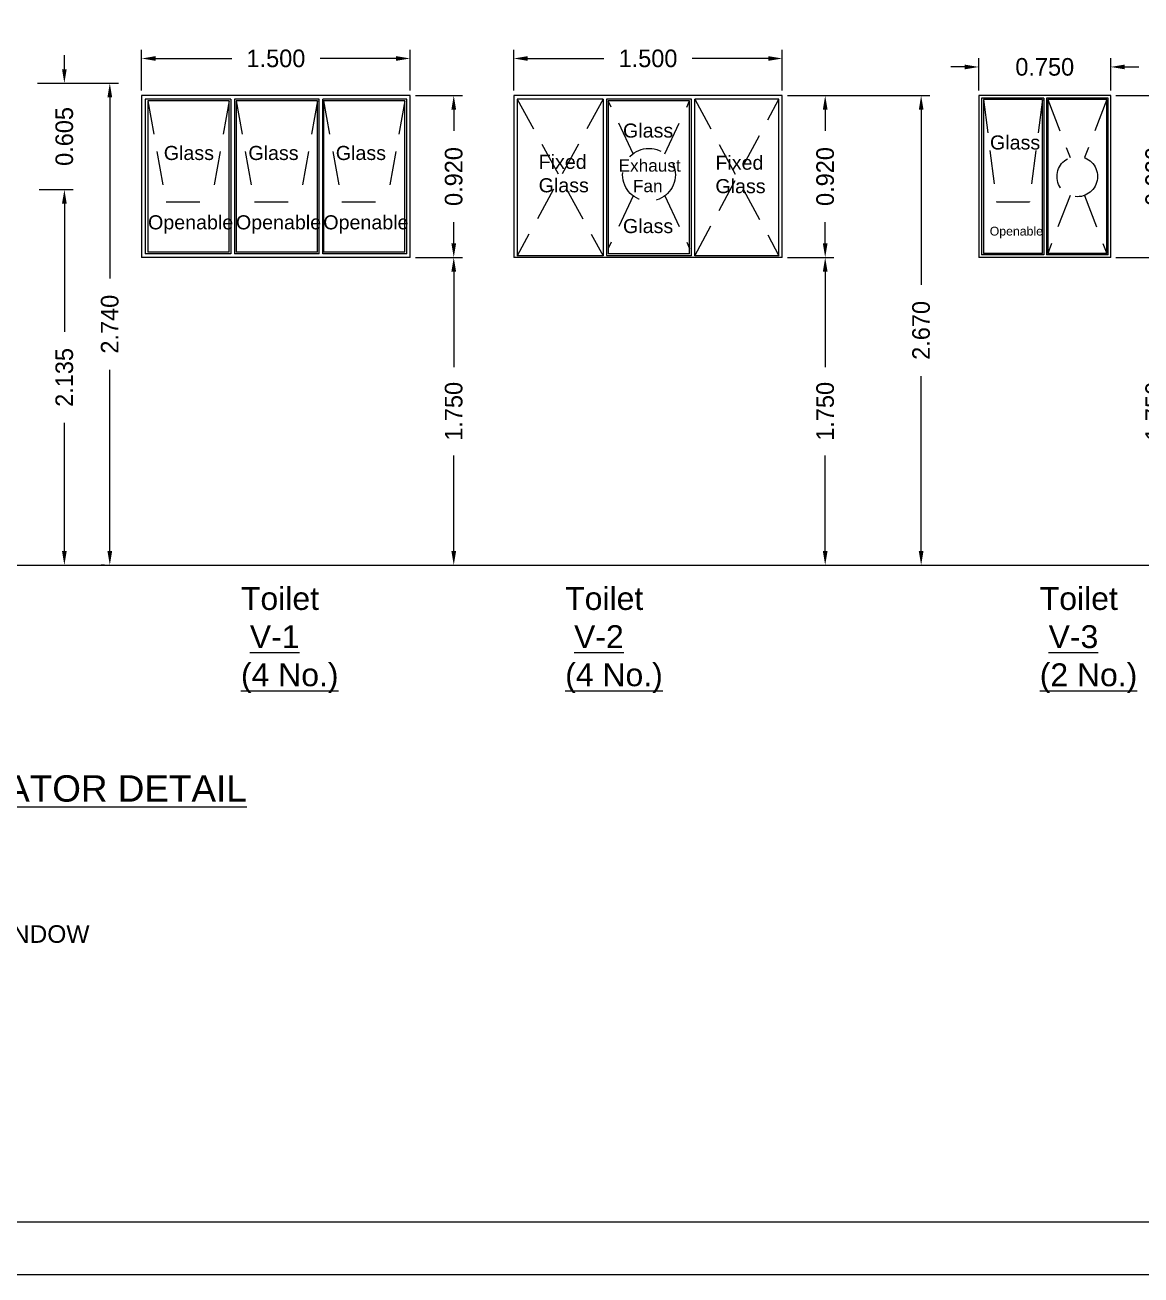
# Model space of a CAD drawing. Header units: millimetres. Extents: x 3614 to 12428, y -844 to 6844.
# Drawn here: x 5335.07 to 5341.42, y -760.22 to -753.11 of the extents above; entities that cross this region are included whole.
import ezdxf

# ---------------------------------------------------------------- set-up
doc = ezdxf.new("R2010")
doc.units = ezdxf.units.MM
doc.header["$LTSCALE"] = 40
doc.header["$MEASUREMENT"] = 0
doc.header["$PDMODE"] = 32
doc.header["$PDSIZE"] = 0.02
doc.linetypes.add('ACAD_ISO02W100', pattern=[15, 12, -3])
doc.linetypes.add('DASHED', pattern=[0.75, 0.5, -0.25])
doc.layers.get('Defpoints').update_dxf_attribs({"linetype": 'CONTINUOUS', "lineweight": 20})
for name, color, linetype, lineweight in [('CUBICAL TOILET', 160, 'CONTINUOUS', 15), ('dim.1', 6, 'CONTINUOUS', 18), ('FLOOR FINISH', 10, 'CONTINUOUS', 15), ('TEXT', 7, 'CONTINUOUS', 20), ('Text-2', 180, 'CONTINUOUS', 15), ('Ventilator', 6, 'DASHED', 18), ('Window n door', 150, 'CONTINUOUS', 15)]:
    doc.layers.add(name, color=color, linetype=linetype, lineweight=lineweight)
doc.styles.add('L120', font='simplex.shx', dxfattribs={"height": 1})
doc.styles.add('Tabrej', font='GOTHIC.TTF')
doc.dimstyles.new('Tabrej', dxfattribs={"dimtxt": 0.5, "dimasz": 0.45, "dimexe": 0.18, "dimexo": 0.0625, "dimgap": 0.09, "dimtad": 0, "dimdec": 3, "dimzin": 0, "dimdsep": 46, "dimtxsty": 'Tabrej', "dimcen": 0, "dimclrd": 256, "dimclre": 256, "dimclrt": 7, "dimaunit": 1, "dimadec": 3, "dimazin": 0, "dimtfac": 1, "dimtdec": 3, "dimtofl": 0, "dimtmove": 0, "dimatfit": 3, "dimfxl": 0, "dimtolj": 1, "dimtzin": 0, "dimlwd": -1, "dimlwe": -1, "dimarcsym": 0})

# ---------------------------------------------------------------- blocks, each defined once
blk = doc.blocks.new('*D522')
at = {"layer": 'Defpoints', "color": 0, "ltscale": 0.05, "transparency": 16777216}
for p in [(5335.1148, -753.4407), (5335.1239, -754.0457), (5335.297, -754.0457)]:
    blk.add_point(p, dxfattribs=at)
at = {"layer": 'dim.1', "ltscale": 0.05, "transparency": 16777216}
for p, q in [((5335.297, -753.3607), (5335.297, -753.2807)), ((5335.1448, -753.4407), (5335.347, -753.4407)), ((5335.1539, -754.0457), (5335.347, -754.0457)), ((5335.297, -754.1257), (5335.297, -754.2057))]:
    blk.add_line(p, q, dxfattribs=at)
for points in [[(5335.2836, -753.3607), (5335.3103, -753.3607), (5335.297, -753.4407)], [(5335.2836, -754.1257), (5335.3103, -754.1257), (5335.297, -754.0457)]]:
    blk.add_solid(points, dxfattribs=at)
at = {"layer": 'dim.1', "color": 7, "ltscale": 0.05, "transparency": 16777216, "insert": (5335.297, -753.7432), "char_height": 0.1, "attachment_point": 5, "rotation": 90, "style": 'Tabrej'}
blk.add_mtext('\\A1;0.605', dxfattribs=at)
blk = doc.blocks.new('*D524')
at = {"layer": 'Defpoints', "color": 0, "ltscale": 0.05, "transparency": 16777216}
for p in [(5335.1239, -754.0457), (5335.0012, -756.1807), (5335.297, -756.1807)]:
    blk.add_point(p, dxfattribs=at)
at = {"layer": 'dim.1', "ltscale": 0.05, "transparency": 16777216}
for p, q in [((5335.1539, -754.0457), (5335.347, -754.0457)), ((5335.297, -754.1257), (5335.297, -754.8548)), ((5335.297, -756.1007), (5335.297, -755.3717)), ((5335.0312, -756.1807), (5335.347, -756.1807))]:
    blk.add_line(p, q, dxfattribs=at)
for points in [[(5335.2836, -754.1257), (5335.3103, -754.1257), (5335.297, -754.0457)], [(5335.2836, -756.1007), (5335.3103, -756.1007), (5335.297, -756.1807)]]:
    blk.add_solid(points, dxfattribs=at)
at = {"layer": 'dim.1', "color": 7, "ltscale": 0.05, "transparency": 16777216, "insert": (5335.297, -755.1132), "char_height": 0.1, "attachment_point": 5, "rotation": 90, "style": 'Tabrej'}
blk.add_mtext('\\A1;2.135', dxfattribs=at)
blk = doc.blocks.new('*D525')
at = {"layer": 'Defpoints', "color": 0, "ltscale": 0.05, "transparency": 16777216}
for p in [(5335.1448, -753.4407), (5335.5554, -756.1807), (5335.5554, -756.1807)]:
    blk.add_point(p, dxfattribs=at)
at = {"layer": 'dim.1', "ltscale": 0.05, "transparency": 16777216}
for p, q in [((5335.1748, -753.4407), (5335.6054, -753.4407)), ((5335.5554, -753.5207), (5335.5554, -754.5514)), ((5335.5554, -756.1007), (5335.5554, -755.07)), ((5335.5254, -756.1807), (5335.5054, -756.1807))]:
    blk.add_line(p, q, dxfattribs=at)
for points in [[(5335.542, -753.5207), (5335.5687, -753.5207), (5335.5554, -753.4407)], [(5335.542, -756.1007), (5335.5687, -756.1007), (5335.5554, -756.1807)]]:
    blk.add_solid(points, dxfattribs=at)
at = {"layer": 'dim.1', "color": 7, "ltscale": 0.05, "transparency": 16777216, "insert": (5335.5554, -754.8107), "char_height": 0.1, "attachment_point": 5, "rotation": 90, "style": 'Tabrej'}
blk.add_mtext('\\A1;2.740', dxfattribs=at)
blk = doc.blocks.new('*D526')
at = {"layer": 'Defpoints', "color": 0, "ltscale": 0.05, "transparency": 16777216}
for p in [(5339.3806, -754.4311), (5339.3806, -756.1807), (5339.6246, -756.1807)]:
    blk.add_point(p, dxfattribs=at)
at = {"layer": 'dim.1', "ltscale": 0.05, "transparency": 16777216}
for p, q in [((5339.4106, -754.4311), (5339.6746, -754.4311)), ((5339.6246, -754.5111), (5339.6246, -755.0544)), ((5339.6246, -756.1007), (5339.6246, -755.5574)), ((5339.4106, -756.1807), (5339.6746, -756.1807))]:
    blk.add_line(p, q, dxfattribs=at)
for points in [[(5339.6112, -754.5111), (5339.6379, -754.5111), (5339.6246, -754.4311)], [(5339.6112, -756.1007), (5339.6379, -756.1007), (5339.6246, -756.1807)]]:
    blk.add_solid(points, dxfattribs=at)
at = {"layer": 'dim.1', "color": 7, "ltscale": 0.05, "transparency": 16777216, "insert": (5339.6246, -755.3059), "char_height": 0.1, "attachment_point": 5, "rotation": 90, "style": 'Tabrej'}
blk.add_mtext('\\A1;1.750 ', dxfattribs=at)
blk = doc.blocks.new('*D527')
at = {"layer": 'Defpoints', "color": 0, "ltscale": 0.05, "transparency": 16777216}
for p in [(5339.3806, -753.5111), (5339.6246, -753.5111), (5339.3806, -754.4311)]:
    blk.add_point(p, dxfattribs=at)
at = {"layer": 'dim.1', "ltscale": 0.05, "transparency": 16777216}
for p, q in [((5339.4106, -753.5111), (5339.6746, -753.5111)), ((5339.6246, -753.5911), (5339.6246, -753.7119)), ((5339.6246, -754.3511), (5339.6246, -754.2302)), ((5339.4106, -754.4311), (5339.6746, -754.4311))]:
    blk.add_line(p, q, dxfattribs=at)
for points in [[(5339.6112, -753.5911), (5339.6379, -753.5911), (5339.6246, -753.5111)], [(5339.6112, -754.3511), (5339.6379, -754.3511), (5339.6246, -754.4311)]]:
    blk.add_solid(points, dxfattribs=at)
at = {"layer": 'dim.1', "color": 7, "ltscale": 0.05, "transparency": 16777216, "insert": (5339.6246, -753.9711), "char_height": 0.1, "attachment_point": 5, "rotation": 90, "style": 'Tabrej'}
blk.add_mtext('\\A1;0.920', dxfattribs=at)
blk = doc.blocks.new('*D528')
at = {"layer": 'Defpoints', "color": 0, "ltscale": 0.05, "transparency": 16777216}
for p in [(5339.3806, -753.5111), (5339.3806, -756.1807), (5340.1703, -756.1807)]:
    blk.add_point(p, dxfattribs=at)
at = {"layer": 'dim.1', "ltscale": 0.05, "transparency": 16777216}
for p, q in [((5339.4106, -753.5111), (5340.2203, -753.5111)), ((5340.1703, -753.5911), (5340.1703, -754.5866)), ((5340.1703, -756.1007), (5340.1703, -755.1052)), ((5339.4106, -756.1807), (5340.2203, -756.1807))]:
    blk.add_line(p, q, dxfattribs=at)
for points in [[(5340.157, -753.5911), (5340.1836, -753.5911), (5340.1703, -753.5111)], [(5340.157, -756.1007), (5340.1836, -756.1007), (5340.1703, -756.1807)]]:
    blk.add_solid(points, dxfattribs=at)
at = {"layer": 'dim.1', "color": 7, "ltscale": 0.05, "transparency": 16777216, "insert": (5340.1703, -754.8459), "char_height": 0.1, "attachment_point": 5, "rotation": 90, "style": 'Tabrej'}
blk.add_mtext('\\A1;2.670 ', dxfattribs=at)
blk = doc.blocks.new('*D529')
at = {"layer": 'Defpoints', "color": 0, "ltscale": 0.05, "transparency": 16777216}
for p in [(5339.3806, -753.3), (5337.8528, -753.5111), (5339.3806, -753.5111)]:
    blk.add_point(p, dxfattribs=at)
at = {"layer": 'dim.1', "ltscale": 0.05, "transparency": 16777216}
for p, q in [((5337.8528, -753.4811), (5337.8528, -753.25)), ((5339.3806, -753.4811), (5339.3806, -753.25)), ((5337.9328, -753.3), (5338.3653, -753.3)), ((5339.3006, -753.3), (5338.8682, -753.3))]:
    blk.add_line(p, q, dxfattribs=at)
for points in [[(5337.9328, -753.2866), (5337.9328, -753.3133), (5337.8528, -753.3)], [(5339.3006, -753.2866), (5339.3006, -753.3133), (5339.3806, -753.3)]]:
    blk.add_solid(points, dxfattribs=at)
at = {"layer": 'dim.1', "color": 7, "ltscale": 0.05, "transparency": 16777216, "insert": (5338.6167, -753.3), "char_height": 0.1, "attachment_point": 5, "style": 'Tabrej'}
blk.add_mtext('\\A1;1.500 ', dxfattribs=at)
blk = doc.blocks.new('*D530')
at = {"layer": 'Defpoints', "color": 0, "ltscale": 0.05, "transparency": 16777216}
for p in [(5337.2836, -754.4311), (5337.2836, -756.1807), (5337.5118, -756.1807)]:
    blk.add_point(p, dxfattribs=at)
at = {"layer": 'dim.1', "ltscale": 0.05, "transparency": 16777216}
for p, q in [((5337.3136, -754.4311), (5337.5618, -754.4311)), ((5337.5118, -754.5111), (5337.5118, -755.0544)), ((5337.5118, -756.1007), (5337.5118, -755.5574)), ((5337.3136, -756.1807), (5337.5618, -756.1807))]:
    blk.add_line(p, q, dxfattribs=at)
for points in [[(5337.4984, -754.5111), (5337.5251, -754.5111), (5337.5118, -754.4311)], [(5337.4984, -756.1007), (5337.5251, -756.1007), (5337.5118, -756.1807)]]:
    blk.add_solid(points, dxfattribs=at)
at = {"layer": 'dim.1', "color": 7, "ltscale": 0.05, "transparency": 16777216, "insert": (5337.5118, -755.3059), "char_height": 0.1, "attachment_point": 5, "rotation": 90, "style": 'Tabrej'}
blk.add_mtext('\\A1;1.750 ', dxfattribs=at)
blk = doc.blocks.new('*D531')
at = {"layer": 'Defpoints', "color": 0, "ltscale": 0.05, "transparency": 16777216}
for p in [(5337.2642, -753.5111), (5337.5118, -753.5111), (5337.2642, -754.4311)]:
    blk.add_point(p, dxfattribs=at)
at = {"layer": 'dim.1', "ltscale": 0.05, "transparency": 16777216}
for p, q in [((5337.2942, -753.5111), (5337.5618, -753.5111)), ((5337.5118, -753.5911), (5337.5118, -753.7119)), ((5337.5118, -754.3511), (5337.5118, -754.2302)), ((5337.2942, -754.4311), (5337.5618, -754.4311))]:
    blk.add_line(p, q, dxfattribs=at)
for points in [[(5337.4984, -753.5911), (5337.5251, -753.5911), (5337.5118, -753.5111)], [(5337.4984, -754.3511), (5337.5251, -754.3511), (5337.5118, -754.4311)]]:
    blk.add_solid(points, dxfattribs=at)
at = {"layer": 'dim.1', "color": 7, "ltscale": 0.05, "transparency": 16777216, "insert": (5337.5118, -753.9711), "char_height": 0.1, "attachment_point": 5, "rotation": 90, "style": 'Tabrej'}
blk.add_mtext('\\A1;0.920', dxfattribs=at)
blk = doc.blocks.new('*D532')
at = {"layer": 'Defpoints', "color": 0, "ltscale": 0.05, "transparency": 16777216}
for p in [(5335.7364, -753.3), (5335.7364, -753.5111), (5337.2642, -753.5111)]:
    blk.add_point(p, dxfattribs=at)
at = {"layer": 'dim.1', "ltscale": 0.05, "transparency": 16777216}
for p, q in [((5335.7364, -753.4811), (5335.7364, -753.25)), ((5337.2642, -753.4811), (5337.2642, -753.25)), ((5335.8164, -753.3), (5336.2488, -753.3)), ((5337.1842, -753.3), (5336.7517, -753.3))]:
    blk.add_line(p, q, dxfattribs=at)
for points in [[(5335.8164, -753.2866), (5335.8164, -753.3133), (5335.7364, -753.3)], [(5337.1842, -753.2866), (5337.1842, -753.3133), (5337.2642, -753.3)]]:
    blk.add_solid(points, dxfattribs=at)
at = {"layer": 'dim.1', "color": 7, "ltscale": 0.05, "transparency": 16777216, "insert": (5336.5003, -753.3), "char_height": 0.1, "attachment_point": 5, "style": 'Tabrej'}
blk.add_mtext('\\A1;1.500', dxfattribs=at)
blk = doc.blocks.new('*D533')
at = {"layer": 'Defpoints', "color": 0, "ltscale": 0.05, "transparency": 16777216}
for p in [(5341.2679, -754.4311), (5341.2679, -756.1807), (5341.496, -756.1807)]:
    blk.add_point(p, dxfattribs=at)
at = {"layer": 'dim.1', "ltscale": 0.05, "transparency": 16777216}
for p, q in [((5341.2979, -754.4311), (5341.546, -754.4311)), ((5341.496, -754.5111), (5341.496, -755.0544)), ((5341.496, -756.1007), (5341.496, -755.5574)), ((5341.2979, -756.1807), (5341.546, -756.1807))]:
    blk.add_line(p, q, dxfattribs=at)
for points in [[(5341.4827, -754.5111), (5341.5094, -754.5111), (5341.496, -754.4311)], [(5341.4827, -756.1007), (5341.5094, -756.1007), (5341.496, -756.1807)]]:
    blk.add_solid(points, dxfattribs=at)
at = {"layer": 'dim.1', "color": 7, "ltscale": 0.05, "transparency": 16777216, "insert": (5341.496, -755.3059), "char_height": 0.1, "attachment_point": 5, "rotation": 90, "style": 'Tabrej'}
blk.add_mtext('\\A1;1.750 ', dxfattribs=at)
blk = doc.blocks.new('*D534')
at = {"layer": 'Defpoints', "color": 0, "ltscale": 0.05, "transparency": 16777216}
for p in [(5341.2484, -753.5111), (5341.496, -753.5111), (5341.2484, -754.4311)]:
    blk.add_point(p, dxfattribs=at)
at = {"layer": 'dim.1', "ltscale": 0.05, "transparency": 16777216}
for p, q in [((5341.2784, -753.5111), (5341.546, -753.5111)), ((5341.496, -753.5911), (5341.496, -753.7119)), ((5341.496, -754.3511), (5341.496, -754.2302)), ((5341.2784, -754.4311), (5341.546, -754.4311))]:
    blk.add_line(p, q, dxfattribs=at)
for points in [[(5341.4827, -753.5911), (5341.5094, -753.5911), (5341.496, -753.5111)], [(5341.4827, -754.3511), (5341.5094, -754.3511), (5341.496, -754.4311)]]:
    blk.add_solid(points, dxfattribs=at)
at = {"layer": 'dim.1', "color": 7, "ltscale": 0.05, "transparency": 16777216, "insert": (5341.496, -753.9711), "char_height": 0.1, "attachment_point": 5, "rotation": 90, "style": 'Tabrej'}
blk.add_mtext('\\A1;0.920', dxfattribs=at)
blk = doc.blocks.new('*D535')
at = {"layer": 'Defpoints', "color": 0, "ltscale": 0.05, "transparency": 16777216}
for p in [(5340.4984, -753.3482), (5340.4984, -753.5111), (5341.2484, -753.5111)]:
    blk.add_point(p, dxfattribs=at)
at = {"layer": 'dim.1', "ltscale": 0.05, "transparency": 16777216}
for p, q in [((5340.4184, -753.3482), (5340.3384, -753.3482)), ((5340.4984, -753.4811), (5340.4984, -753.2982)), ((5341.2484, -753.4811), (5341.2484, -753.2982)), ((5341.3284, -753.3482), (5341.4084, -753.3482))]:
    blk.add_line(p, q, dxfattribs=at)
for points in [[(5340.4184, -753.3348), (5340.4184, -753.3615), (5340.4984, -753.3482)], [(5341.3284, -753.3348), (5341.3284, -753.3615), (5341.2484, -753.3482)]]:
    blk.add_solid(points, dxfattribs=at)
at = {"layer": 'dim.1', "color": 7, "ltscale": 0.05, "transparency": 16777216, "insert": (5340.8734, -753.3482), "char_height": 0.1, "attachment_point": 5, "style": 'Tabrej'}
blk.add_mtext('\\A1;0.750', dxfattribs=at)

msp = doc.modelspace()

# ---------------------------------------------------------------- linework, layer by layer
at = {"layer": 'CUBICAL TOILET', "ltscale": 0.05}
for p, q in [((5336.6304, -754.4311), (5336.6179, -754.4311)), ((5341.149, -754.4311), (5341.1399, -754.4311))]:
    msp.add_line(p, q, dxfattribs=at)
at = {"layer": 'Defpoints', "ltscale": 0.05}
for points in [[(5342.7218, -760.2161), (5326.7257, -760.2161), (5326.7257, -747.7408), (5342.7218, -747.7408)], [(5342.4218, -759.9161), (5327.0257, -759.9161), (5327.0257, -748.0408), (5342.4218, -748.0408)]]:
    msp.add_lwpolyline(points, close=True, dxfattribs=at)
at = {"layer": 'FLOOR FINISH', "ltscale": 0.05}
msp.add_line((5327.8583, -756.1807), (5341.9748, -756.1807), dxfattribs=at)
at = {"layer": 'Ventilator', "linetype": 'Continuous'}
for p, q in [((5337.2642, -753.5111), (5335.7364, -753.5111)), ((5335.7364, -753.5111), (5335.7364, -754.4311)), ((5336.2446, -753.5311), (5335.7562, -753.5311)), ((5335.7562, -753.5311), (5335.7562, -754.4111)), ((5336.2346, -753.5411), (5335.7721, -753.5411)), ((5335.7721, -753.5411), (5335.7721, -754.4011)), ((5336.2346, -754.4011), (5336.2346, -753.5411)), ((5336.2446, -753.5311), (5336.2446, -754.4111)), ((5336.7471, -753.5311), (5336.2646, -753.5311)), ((5336.2646, -753.5311), (5336.2646, -754.4109)), ((5336.7371, -753.5411), (5336.2746, -753.5411)), ((5336.2746, -753.5411), (5336.2746, -754.4011)), ((5336.7371, -754.4011), (5336.7371, -753.5411)), ((5336.7471, -754.4111), (5336.7471, -753.5311)), ((5337.2442, -753.5311), (5336.7671, -753.5311)), ((5336.7671, -754.4111), (5336.7671, -753.5311)), ((5337.2342, -753.5411), (5336.7717, -753.5411)), ((5336.7717, -753.5411), (5336.7717, -754.4011)), ((5337.2342, -754.4011), (5337.2342, -753.5411)), ((5337.2442, -754.4111), (5337.2442, -753.5311)), ((5337.2642, -754.4311), (5337.2642, -753.5111)), ((5339.3806, -753.5111), (5337.8528, -753.5111)), ((5337.8528, -753.5111), (5337.8528, -754.4311)), ((5338.361, -753.5311), (5337.8726, -753.5311)), ((5337.8726, -753.5311), (5337.8726, -754.4211)), ((5338.361, -753.5311), (5338.361, -754.4211)), ((5338.8635, -753.5311), (5338.381, -753.5311)), ((5338.381, -753.5311), (5338.381, -754.4209)), ((5338.8535, -753.5411), (5338.391, -753.5411)), ((5338.391, -753.5411), (5338.391, -754.4111)), ((5338.8535, -754.4111), (5338.8535, -753.5411)), ((5338.8635, -754.4211), (5338.8635, -753.5311)), ((5339.3606, -753.5311), (5338.8835, -753.5311)), ((5338.8835, -754.4211), (5338.8835, -753.5311)), ((5339.3606, -754.4211), (5339.3606, -753.5311)), ((5339.3806, -754.4311), (5339.3806, -753.5111)), ((5341.2484, -753.5111), (5340.4984, -753.5111)), ((5340.4984, -753.5111), (5340.4984, -754.4311)), ((5340.8682, -753.5256), (5340.5128, -753.5256)), ((5340.5128, -753.5256), (5340.5128, -754.4165)), ((5340.8609, -753.5329), (5340.5244, -753.5329)), ((5340.5244, -753.5329), (5340.5244, -754.4092)), ((5340.8609, -754.4092), (5340.8609, -753.5329)), ((5340.8682, -753.5256), (5340.8682, -754.4165)), ((5341.2339, -753.5256), (5340.8828, -753.5256)), ((5340.8828, -753.5256), (5340.8828, -754.4164)), ((5341.2266, -753.5329), (5340.8901, -753.5329)), ((5340.8901, -753.5329), (5340.8901, -754.4092)), ((5341.2266, -754.4092), (5341.2266, -753.5329)), ((5341.2339, -754.4165), (5341.2339, -753.5256)), ((5341.2484, -754.4311), (5341.2484, -753.5111)), ((5336.2446, -754.4111), (5335.7562, -754.4111)), ((5336.2346, -754.4011), (5335.7721, -754.4011)), ((5336.7471, -754.4111), (5336.2646, -754.4111)), ((5336.7371, -754.4011), (5336.2746, -754.4011)), ((5337.2442, -754.4111), (5336.7671, -754.4111)), ((5337.2342, -754.4011), (5336.7717, -754.4011)), ((5338.361, -754.4211), (5337.8726, -754.4211)), ((5338.8635, -754.4211), (5338.381, -754.4211)), ((5338.8535, -754.4111), (5338.391, -754.4111)), ((5339.3606, -754.4211), (5338.8835, -754.4211)), ((5340.8682, -754.4165), (5340.5128, -754.4165)), ((5340.8609, -754.4092), (5340.5244, -754.4092)), ((5341.2339, -754.4165), (5340.8828, -754.4165)), ((5341.2266, -754.4092), (5340.8901, -754.4092)), ((5337.2642, -754.4311), (5335.7364, -754.4311)), ((5339.3806, -754.4311), (5337.8528, -754.4311)), ((5341.2484, -754.4311), (5340.4984, -754.4311))]:
    msp.add_line(p, q, dxfattribs=at)
at = {"layer": 'Window n door', "linetype": 'ACAD_ISO02W100', "ltscale": 0.0004}
for p, q in [((5335.7721, -753.5411), (5335.8752, -754.114)), ((5336.2346, -753.5411), (5336.1314, -754.114)), ((5336.2746, -753.5411), (5336.3777, -754.114)), ((5336.7371, -753.5411), (5336.6339, -754.114)), ((5336.7717, -753.5411), (5336.8748, -754.114)), ((5337.2342, -753.5411), (5337.131, -754.114)), ((5338.361, -753.5311), (5337.8726, -754.4211)), ((5337.8726, -753.5311), (5338.361, -754.4211)), ((5338.5314, -753.8417), (5338.391, -753.5411)), ((5338.713, -753.8417), (5338.8535, -753.5411)), ((5338.8835, -754.4211), (5339.3606, -753.5311)), ((5338.8835, -753.5311), (5339.3606, -754.4211)), ((5340.5244, -753.5329), (5340.5994, -754.114)), ((5340.8609, -753.5329), (5340.7859, -754.114)), ((5340.8901, -753.5329), (5341.0171, -753.8637)), ((5341.2266, -753.5329), (5341.0996, -753.8637)), ((5335.8752, -754.114), (5336.1314, -754.114)), ((5336.3777, -754.114), (5336.6339, -754.114)), ((5336.8748, -754.114), (5337.131, -754.114)), ((5338.5314, -754.0805), (5338.391, -754.3811)), ((5338.713, -754.0805), (5338.8535, -754.3811)), ((5340.5994, -754.114), (5340.7859, -754.114)), ((5341.0171, -754.0784), (5340.8901, -754.4092)), ((5341.0996, -754.0784), (5341.2266, -754.4092))]:
    msp.add_line(p, q, dxfattribs=at)
for centre, radius in [((5338.6222, -753.9611), 0.15), ((5341.0583, -753.9711), 0.115)]:
    msp.add_circle(centre, radius, dxfattribs=at)

# ---------------------------------------------------------------- texts
at = {"layer": 'TEXT', "width": 6.84177, "attachment_point": 1, "rotation": 0, "style": 'L120'}
for s, insert, char_height in [('{\\fArial|b0|i0|c0|p34;Glass}', (5338.4745, -753.6697), 0.08), ('{\\fArial|b0|i0|c0|p34;\\PGlass}', (5340.5619, -753.604), 0.08), ('{\\fArial|b0|i0|c0|p34;\\PGlass}', (5335.8624, -753.6638), 0.08), ('{\\fArial|b0|i0|c0|p34;\\PGlass}', (5336.3437, -753.6638), 0.08), ('{\\fArial|b0|i0|c0|p34;\\PGlass}', (5336.8409, -753.6638), 0.08), ('{\\fArial|b0|i0|c0|p34;Fixed \\PGlass}', (5337.9947, -753.8475), 0.08), ('{\\fArial|b0|i0|c0|p34;Fixed \\PGlass}', (5339, -753.8523), 0.08), ('{\\fArial|b0|i0|c0|p34;Exhaust \\P   Fan}', (5338.4495, -753.8733), 0.07), ('{\\fArial|b0|i0|c0|p34;Openable}', (5335.7728, -754.1914), 0.08), ('{\\fArial|b0|i0|c0|p34;Openable}', (5336.2728, -754.1914), 0.08), ('{\\fArial|b0|i0|c0|p34;Openable}', (5336.7699, -754.1914), 0.08), ('{\\fArial|b0|i0|c0|p34;Glass}', (5338.4745, -754.2126), 0.08), ('{\\fArial|b0|i0|c0|p34;Openable}', (5340.5604, -754.2566), 0.05)]:
    msp.add_mtext(s, dxfattribs=dict(at, insert=insert, char_height=char_height))
at = {"layer": 'TEXT', "insert": (5332.3066, -757.375), "char_height": 0.15, "width": 27.647077, "attachment_point": 1, "style": 'Tabrej'}
msp.add_mtext('{\\fArial|b0|i0|c0|p34;\\LDOOR, WINDOW & VENTILATOR DETAIL\\PGROUND FLOOR PLAN}', dxfattribs=at)
at = {"layer": 'Text-2', "ltscale": 0.05, "char_height": 0.13, "attachment_point": 1, "rotation": 0, "style": 'L120'}
for s, insert, width in [('{\\fArial|b0|i0|c0|p34;Toilet\\P \\LV-1\\P(4 No.)} ', (5336.3014, -756.3052), 1.553927), ('{\\fArial|b0|i0|c0|p34;Toilet\\P \\LV-2\\P(4 No.)} ', (5338.1457, -756.3052), 1.553927), ('{\\fArial|b0|i0|c0|p34;Toilet\\P \\LV-3\\P(2 No.)} ', (5340.8449, -756.3052), 1.553927), ('{\\fArial|b0|i0|c0|p34;\\H0.76923x;ONLY THIS SIDE DOOR & WINDOW\\P\\H1.3x;            }', (5333.0965, -758.2277), 2.662211)]:
    msp.add_mtext(s, dxfattribs=dict(at, insert=insert, width=width))

# ---------------------------------------------------------------- dimensions: what is measured, and where the dimension line sits
at = {"layer": 'dim.1', "ltscale": 0.05}
for base, p1, p2, picture, middle in [((5335.297, -754.0457), (5335.1148, -753.4407), (5335.1239, -754.0457), '*D522', (5335.297, -753.7432)), ((5335.5554, -756.1807), (5335.1448, -753.4407), (5335.5554, -756.1807), '*D525', (5335.5554, -754.8107)), ((5337.5118, -753.5111), (5337.2642, -754.4311), (5337.2642, -753.5111), '*D531', (5337.5118, -753.9711)), ((5341.496, -753.5111), (5341.2484, -754.4311), (5341.2484, -753.5111), '*D534', (5341.496, -753.9711)), ((5335.297, -756.1807), (5335.1239, -754.0457), (5335.0012, -756.1807), '*D524', (5335.297, -755.1132))]:
    dim = msp.add_linear_dim(base=base, p1=p1, p2=p2, angle=90, dimstyle='Tabrej', override={"dimtxt": 0.1, "dimasz": 0.08, "dimexe": 0.05, "dimexo": 0.03, "dimpost": '\\X', "dimsah": 1, "dimdle": 0.2, "dimtmove": 2}, dxfattribs=at)
    dim.commit()
    dim.dimension.update_dxf_attribs({"geometry": picture, "text_midpoint": middle})
for base, p1, p2, text, picture, middle in [((5335.7364, -753.3), (5337.2642, -753.5111), (5335.7364, -753.5111), '1.500', '*D532', (5336.5003, -753.3)), ((5339.3806, -753.3), (5337.8528, -753.5111), (5339.3806, -753.5111), '1.500 ', '*D529', (5338.6167, -753.3))]:
    dim = msp.add_linear_dim(base=base, p1=p1, p2=p2, text=text, dimstyle='Tabrej', override={"dimtxt": 0.1, "dimasz": 0.08, "dimexe": 0.05, "dimexo": 0.03, "dimpost": '\\X', "dimsah": 1, "dimdle": 0.2, "dimtmove": 2}, dxfattribs=at)
    dim.commit()
    dim.dimension.update_dxf_attribs({"geometry": picture, "text_midpoint": middle})
dim = msp.add_linear_dim(base=(5340.4984, -753.3482), p1=(5341.2484, -753.5111), p2=(5340.4984, -753.5111), dimstyle='Tabrej', override={"dimtxt": 0.1, "dimasz": 0.08, "dimexe": 0.05, "dimexo": 0.03, "dimpost": '\\X', "dimsah": 1, "dimdle": 0.2, "dimtmove": 2}, dxfattribs=at)
dim.commit()
dim.dimension.update_dxf_attribs({"geometry": '*D535', "text_midpoint": (5340.8734, -753.3482)})
for base, p1, p2, text, picture, middle in [((5339.6246, -753.5111), (5339.3806, -754.4311), (5339.3806, -753.5111), '0.920', '*D527', (5339.6246, -753.9711)), ((5340.1703, -756.1807), (5339.3806, -753.5111), (5339.3806, -756.1807), '2.670 ', '*D528', (5340.1703, -754.8459)), ((5337.5118, -756.1807), (5337.2836, -754.4311), (5337.2836, -756.1807), '1.750 ', '*D530', (5337.5118, -755.3059)), ((5339.6246, -756.1807), (5339.3806, -754.4311), (5339.3806, -756.1807), '1.750 ', '*D526', (5339.6246, -755.3059)), ((5341.496, -756.1807), (5341.2679, -754.4311), (5341.2679, -756.1807), '1.750 ', '*D533', (5341.496, -755.3059))]:
    dim = msp.add_linear_dim(base=base, p1=p1, p2=p2, angle=90, text=text, dimstyle='Tabrej', override={"dimtxt": 0.1, "dimasz": 0.08, "dimexe": 0.05, "dimexo": 0.03, "dimpost": '\\X', "dimsah": 1, "dimdle": 0.2, "dimtmove": 2}, dxfattribs=at)
    dim.commit()
    dim.dimension.update_dxf_attribs({"geometry": picture, "text_midpoint": middle})

doc.saveas('drawing.dxf')
